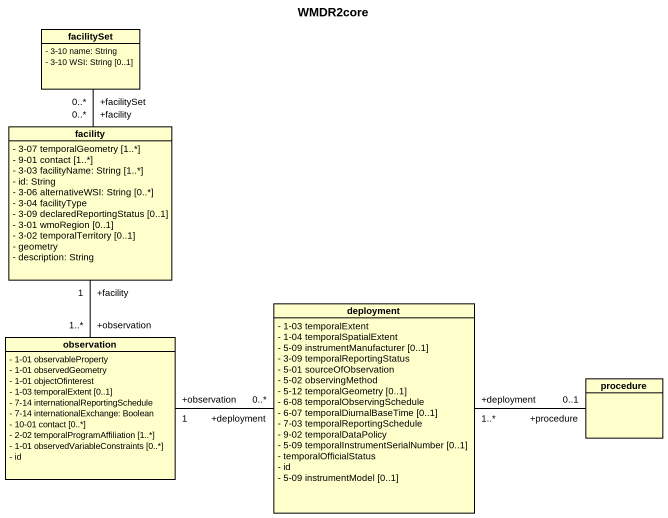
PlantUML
@startuml
title WMDR2core
hide circle
hide empty members
skinparam classAttributeIconSize 0
class facilitySet {
  - 3-10 name: String
  - 3-10 WSI: String [0..1]
}
class facility {
  - 3-07 temporalGeometry [1..*]
  - 9-01 contact [1..*]
  - 3-03 facilityName: String [1..*]
  - id: String
  - 3-06 alternativeWSI: String [0..*]
  - 3-04 facilityType
  - 3-09 declaredReportingStatus [0..1]
  - 3-01 wmoRegion [0..1]
  - 3-02 temporalTerritory [0..1]
  - geometry
  - description: String
}
class deployment {
  - 1-03 temporalExtent
  - 1-04 temporalSpatialExtent
  - 5-09 instrumentManufacturer [0..1]
  - 3-09 temporalReportingStatus
  - 5-01 sourceOfObservation
  - 5-02 observingMethod
  - 5-12 temporalGeometry [0..1]
  - 6-08 temporalObservingSchedule
  - 6-07 temporalDiurnalBaseTime [0..1]
  - 7-03 temporalReportingSchedule
  - 9-02 temporalDataPolicy
  - 5-09 temporalInstrumentSerialNumber [0..1]
  - temporalOfficialStatus
  - id
  - 5-09 instrumentModel [0..1]
}
class observation {
  - 1-01 observableProperty
  - 1-01 observedGeometry
  - 1-01 objectOfinterest
  - 1-03 temporalExtent [0..1]
  - 7-14 internationalReportingSchedule
  - 7-14 internationalExchange: Boolean
  - 10-01 contact [0..*]
  - 2-02 temporalProgramAffiliation [1..*]
  - 1-01 observedVariableConstraints [0..*]
  - id
}
class procedure
facility "+facility\n0..*" -up- "+facilitySet\n0..*" facilitySet
facility "+facility\n1" -- "+observation\n1..*" observation
deployment "+deployment\n1..*" -right- "+procedure\n0..1" procedure
observation "+observation\n1" -right- "+deployment\n0..*" deployment
@enduml
